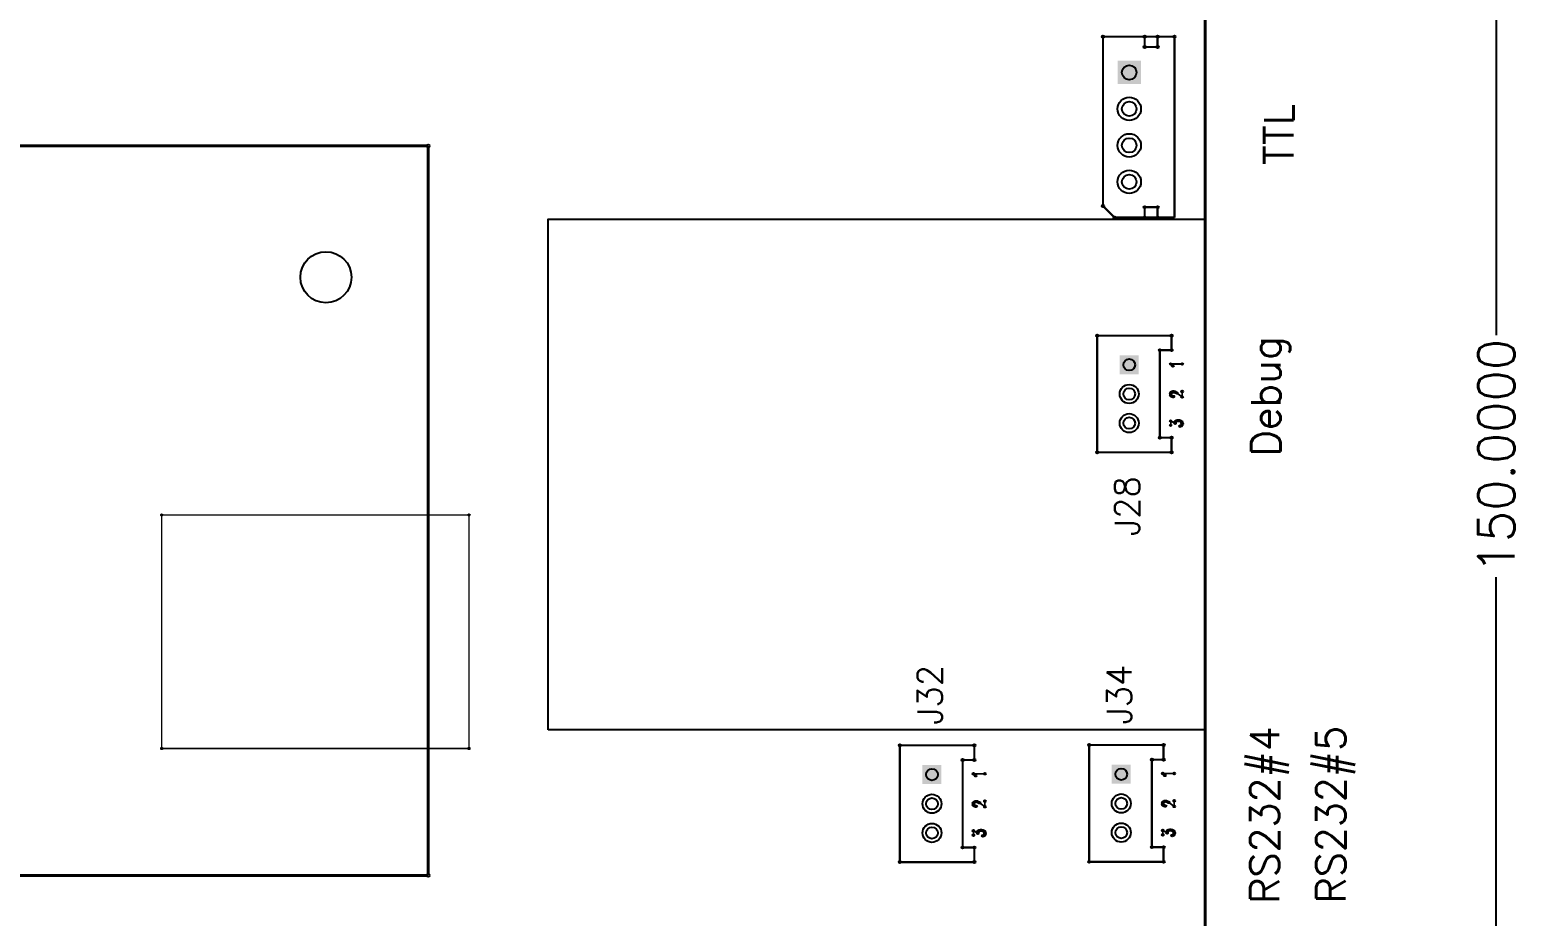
# Model space of a CAD drawing. Header units: millimetres. Extents: x 11 to 248, y 11 to 202.
# Drawn here: x 146 to 248.2, y 69.5 to 130.2 of the extents above; entities that cross this region are included whole.
import ezdxf

# ---------------------------------------------------------------- set-up
doc = ezdxf.new("R2010")
doc.units = ezdxf.units.MM
doc.layers.add('01_ASYC_GBR', color=7, linetype='Continuous')
doc.layers.add('12_DRL_GB', color=13, linetype='Continuous')
doc.layers.add('DIMENSION', color=3, linetype='Continuous', lineweight=25)
doc.styles.get("Standard").update_dxf_attribs({"font": 'txt.shx'})
doc.dimstyles.get("Standard").update_dxf_attribs({"dimscale": 100, "dimtxt": 2.5, "dimasz": 2.5, "dimexe": 0, "dimexo": 0.5, "dimgap": 1, "dimtad": 0, "dimtoh": 1, "dimdec": 4, "dimzin": 0, "dimdsep": 46, "dimtxsty": 'Standard', "dimcen": 2.5, "dimadec": 0, "dimazin": 0, "dimtfac": 1, "dimtdec": 4, "dimtofl": 0, "dimtmove": 0, "dimatfit": 3, "dimfxl": 1, "dimtolj": 1, "dimtzin": 0, "dimarcsym": 0})

# ---------------------------------------------------------------- blocks, each defined once
blk = doc.blocks.new('ROUND_12')
blk.add_circle((0, 0), 0.1)
blk = doc.blocks.new('ROUND_13')
blk.add_circle((0, 0), 0.05)
blk = doc.blocks.new('ROUND_38')
blk.add_circle((0, 0), 0.8)
blk = doc.blocks.new('SQUARE_40')
blk.add_solid([(0.8, 0.8), (0.8, -0.8), (-0.8, 0.8), (-0.8, -0.8)])
blk = doc.blocks.new('ROUND_37')
blk.add_circle((0, 0), 0.075)
blk = doc.blocks.new('ROUND_167')
blk.add_circle((0, 0), 0.5)
blk = doc.blocks.new('ROUND_25')
blk.add_circle((0, 0), 0.65)
blk = doc.blocks.new('SQUARE_41')
blk.add_solid([(0.65, 0.65), (0.65, -0.65), (-0.65, 0.65), (-0.65, -0.65)])
blk = doc.blocks.new('ROUND_36')
blk.add_circle((0, 0), 0.06)
blk = doc.blocks.new('ROUND_166')
blk.add_circle((0, 0), 0.4)
blk = doc.blocks.new('ROUND_61')
blk.add_circle((0, 0), 1.75)
blk = doc.blocks.new('ROUND_173')
blk.add_circle((0, 0), 1.75)
blk = doc.blocks.new('*D58')
at = {"layer": 'Defpoints', "color": 0}
for p in [(225.189847, 175.998543), (225.189847, 25.998543), (246.512145, 25.998543)]:
    blk.add_point(p, dxfattribs=at)
at = {"layer": 'DIMENSION', "color": 0, "lineweight": -2}
for p, q in [((225.689847, 175.998543), (246.512145, 175.998543)), ((246.512145, 173.498543), (246.512145, 109.29021)), ((246.512145, 28.498543), (246.512145, 92.706876)), ((225.689847, 25.998543), (246.512145, 25.998543))]:
    blk.add_line(p, q, dxfattribs=at)
at = {"layer": 'DIMENSION', "color": 0}
for points in [[(246.928812, 173.498543), (246.095478, 173.498543), (246.512145, 175.998543)], [(246.095478, 28.498543), (246.928812, 28.498543), (246.512145, 25.998543)]]:
    blk.add_solid(points, dxfattribs=at)
at = {"layer": 'DIMENSION', "color": 0, "insert": (246.512145, 100.998543), "char_height": 2.5, "attachment_point": 5, "rotation": 90}
blk.add_mtext('\\A1;150.0000', dxfattribs=at)

msp = doc.modelspace()

# ---------------------------------------------------------------- linework, layer by layer
at = {"color": 1}
msp.add_lwpolyline([(181.555525, 82.236179), (181.555525, 117.236179), (226.555525, 117.236179), (226.555525, 82.236179)], close=True, dxfattribs=at)
at = {"layer": '01_ASYC_GBR'}
for points, const_width in [([(226.565847, 26.998543), (226.565847, 174.998543)], 0.2), ([(219.566607, 118.152146), (219.566607, 129.752146)], 0.15), ([(219.566607, 129.752146), (224.466607, 129.752146)], 0.15), ([(222.426607, 129.042146), (222.426607, 129.752146)], 0.15), ([(222.426607, 129.752146), (223.306607, 129.752146)], 0.15), ([(223.306607, 129.752146), (223.306607, 129.042146)], 0.15), ([(224.466607, 129.752146), (224.466607, 117.352146)], 0.15), ([(223.306607, 129.042146), (222.426607, 129.042146)], 0.15), ([(91.323106, 122.261788), (173.323106, 122.261788)], 0.2), ([(173.323106, 122.261788), (173.323106, 72.261788)], 0.2), ([(220.366607, 117.352146), (219.566607, 118.152146)], 0.15), ([(222.426607, 117.352146), (222.426607, 118.062146)], 0.15), ([(222.426607, 118.062146), (223.306607, 118.062146)], 0.15), ([(223.306607, 118.062146), (223.306607, 117.352146)], 0.15), ([(224.466607, 117.352146), (220.366607, 117.352146)], 0.15), ([(223.306607, 117.352146), (222.426607, 117.352146)], 0.15), ([(219.164868, 109.261892), (219.164868, 101.261892)], 0.15), ([(224.264868, 109.261892), (219.164868, 109.261892)], 0.15), ([(224.264868, 109.261892), (224.264868, 108.261892)], 0.15), ([(223.464868, 108.261892), (223.464868, 102.261892)], 0.15), ([(223.464868, 108.261892), (224.264868, 108.261892)], 0.15), ([(224.318618, 107.233712), (224.206118, 107.315532)], 0.12), ([(224.206118, 107.315532), (224.993618, 107.315532)], 0.12), ([(224.356118, 107.179162), (224.318618, 107.233712)], 0.12), ([(224.206118, 105.301892), (224.243618, 105.356442)], 0.12), ([(224.206118, 105.192802), (224.206118, 105.301892)], 0.12), ([(224.243618, 105.138252), (224.206118, 105.192802)], 0.12), ([(224.243618, 105.356442), (224.281118, 105.383712)], 0.12), ([(224.281118, 105.110982), (224.243618, 105.138252)], 0.12), ([(224.281118, 105.383712), (224.356118, 105.410982)], 0.12), ([(224.356118, 105.410982), (224.431118, 105.410982)], 0.12), ([(224.431118, 105.410982), (224.506118, 105.383712)], 0.12), ([(224.506118, 105.383712), (224.618618, 105.329162)], 0.12), ([(224.618618, 105.329162), (224.993618, 105.056442)], 0.12), ([(224.993618, 105.056442), (224.993618, 105.438252)], 0.12), ([(224.356118, 105.083712), (224.281118, 105.110982)], 0.12), ([(224.393618, 105.083712), (224.356118, 105.083712)], 0.12), ([(224.206118, 103.110982), (224.206118, 103.410982)], 0.12), ([(224.206118, 103.410982), (224.506118, 103.247342)], 0.12), ([(224.506118, 103.329162), (224.543618, 103.383712)], 0.12), ([(224.506118, 103.247342), (224.506118, 103.329162)], 0.12), ([(224.543618, 103.383712), (224.581118, 103.410982)], 0.12), ([(224.581118, 103.410982), (224.693618, 103.438252)], 0.12), ([(224.693618, 103.438252), (224.768618, 103.438252)], 0.12), ([(224.768618, 103.438252), (224.881118, 103.410982)], 0.12), ([(224.918618, 103.083712), (224.843618, 103.056442)], 0.12), ([(224.881118, 103.410982), (224.956118, 103.356442)], 0.12), ([(224.956118, 103.110982), (224.918618, 103.083712)], 0.12), ([(224.956118, 103.356442), (224.993618, 103.274622)], 0.12), ([(224.993618, 103.192802), (224.956118, 103.110982)], 0.12), ([(224.993618, 103.274622), (224.993618, 103.192802)], 0.12), ([(224.264868, 102.261892), (223.464868, 102.261892)], 0.15), ([(224.264868, 102.261892), (224.264868, 101.261892)], 0.15), ([(224.264868, 101.261892), (219.164868, 101.261892)], 0.15), ([(155.073106, 80.961788), (155.073106, 96.961788)], 0.1), ([(155.073106, 96.961788), (176.123106, 96.961788)], 0.1), ([(176.123106, 96.961788), (176.123106, 80.961788)], 0.1), ([(176.123106, 80.961788), (155.073106, 80.961788)], 0.1), ([(205.64802, 81.17432), (205.64802, 73.17432)], 0.15), ([(210.74802, 81.17432), (205.64802, 81.17432)], 0.15), ([(210.74802, 81.17432), (210.74802, 80.17432)], 0.15), ([(218.618455, 81.196349), (218.618455, 73.196349)], 0.15), ([(223.718455, 81.196349), (218.618455, 81.196349)], 0.15), ([(223.718455, 81.196349), (223.718455, 80.196349)], 0.15), ([(209.94802, 80.17432), (209.94802, 74.17432)], 0.15), ([(209.94802, 80.17432), (210.74802, 80.17432)], 0.15), ([(222.918455, 80.196349), (222.918455, 74.196349)], 0.15), ([(222.918455, 80.196349), (223.718455, 80.196349)], 0.15), ([(210.80177, 79.14614), (210.68927, 79.22796)], 0.12), ([(210.68927, 79.22796), (211.47677, 79.22796)], 0.12), ([(210.83927, 79.09159), (210.80177, 79.14614)], 0.12), ([(223.772205, 79.168169), (223.659705, 79.249989)], 0.12), ([(223.659705, 79.249989), (224.447205, 79.249989)], 0.12), ([(223.809705, 79.113619), (223.772205, 79.168169)], 0.12), ([(210.68927, 77.21432), (210.72677, 77.26887)], 0.12), ([(210.68927, 77.10523), (210.68927, 77.21432)], 0.12), ([(210.72677, 77.05068), (210.68927, 77.10523)], 0.12), ([(210.72677, 77.26887), (210.76427, 77.29614)], 0.12), ([(210.76427, 77.02341), (210.72677, 77.05068)], 0.12), ([(210.76427, 77.29614), (210.83927, 77.32341)], 0.12), ([(210.83927, 76.99614), (210.76427, 77.02341)], 0.12), ([(210.83927, 77.32341), (210.91427, 77.32341)], 0.12), ([(210.87677, 76.99614), (210.83927, 76.99614)], 0.12), ([(210.91427, 77.32341), (210.98927, 77.29614)], 0.12), ([(210.98927, 77.29614), (211.10177, 77.24159)], 0.12), ([(211.10177, 77.24159), (211.47677, 76.96887)], 0.12), ([(211.47677, 76.96887), (211.47677, 77.35068)], 0.12), ([(223.659705, 77.236349), (223.697205, 77.290899)], 0.12), ([(223.659705, 77.127259), (223.659705, 77.236349)], 0.12), ([(223.697205, 77.072709), (223.659705, 77.127259)], 0.12), ([(223.697205, 77.290899), (223.734705, 77.318169)], 0.12), ([(223.734705, 77.045439), (223.697205, 77.072709)], 0.12), ([(223.734705, 77.318169), (223.809705, 77.345439)], 0.12), ([(223.809705, 77.018169), (223.734705, 77.045439)], 0.12), ([(223.809705, 77.345439), (223.884705, 77.345439)], 0.12), ([(223.847205, 77.018169), (223.809705, 77.018169)], 0.12), ([(223.884705, 77.345439), (223.959705, 77.318169)], 0.12), ([(223.959705, 77.318169), (224.072205, 77.263619)], 0.12), ([(224.072205, 77.263619), (224.447205, 76.990899)], 0.12), ([(224.447205, 76.990899), (224.447205, 77.372709)], 0.12), ([(210.68927, 75.02341), (210.68927, 75.32341)], 0.12), ([(210.68927, 75.32341), (210.98927, 75.15977)], 0.12), ([(210.98927, 75.24159), (211.02677, 75.29614)], 0.12), ([(210.98927, 75.15977), (210.98927, 75.24159)], 0.12), ([(211.02677, 75.29614), (211.06427, 75.32341)], 0.12), ([(211.06427, 75.32341), (211.17677, 75.35068)], 0.12), ([(211.17677, 75.35068), (211.25177, 75.35068)], 0.12), ([(211.25177, 75.35068), (211.36427, 75.32341)], 0.12), ([(211.40177, 74.99614), (211.32677, 74.96887)], 0.12), ([(211.36427, 75.32341), (211.43927, 75.26887)], 0.12), ([(211.43927, 75.02341), (211.40177, 74.99614)], 0.12), ([(211.43927, 75.26887), (211.47677, 75.18705)], 0.12), ([(211.47677, 75.10523), (211.43927, 75.02341)], 0.12), ([(211.47677, 75.18705), (211.47677, 75.10523)], 0.12), ([(223.659705, 75.045439), (223.659705, 75.345439)], 0.12), ([(223.659705, 75.345439), (223.959705, 75.181799)], 0.12), ([(223.959705, 75.263619), (223.997205, 75.318169)], 0.12), ([(223.959705, 75.181799), (223.959705, 75.263619)], 0.12), ([(223.997205, 75.318169), (224.034705, 75.345439)], 0.12), ([(224.034705, 75.345439), (224.147205, 75.372709)], 0.12), ([(224.147205, 75.372709), (224.222205, 75.372709)], 0.12), ([(224.222205, 75.372709), (224.334705, 75.345439)], 0.12), ([(224.372205, 75.018169), (224.297205, 74.990899)], 0.12), ([(224.334705, 75.345439), (224.409705, 75.290899)], 0.12), ([(224.409705, 75.045439), (224.372205, 75.018169)], 0.12), ([(224.409705, 75.290899), (224.447205, 75.209079)], 0.12), ([(224.447205, 75.127259), (224.409705, 75.045439)], 0.12), ([(224.447205, 75.209079), (224.447205, 75.127259)], 0.12), ([(210.74802, 74.17432), (209.94802, 74.17432)], 0.15), ([(210.74802, 74.17432), (210.74802, 73.17432)], 0.15), ([(223.718455, 74.196349), (222.918455, 74.196349)], 0.15), ([(223.718455, 74.196349), (223.718455, 73.196349)], 0.15), ([(210.74802, 73.17432), (205.64802, 73.17432)], 0.15), ([(223.718455, 73.196349), (218.618455, 73.196349)], 0.15), ([(173.323106, 72.261788), (91.323106, 72.261788)], 0.2)]:
    msp.add_lwpolyline(points, dxfattribs=dict(at, const_width=const_width))

# ---------------------------------------------------------------- block references
for name, p, rotation in [('ROUND_37', (219.566607, 129.752146), 90), ('ROUND_37', (222.426607, 129.752146), 90), ('ROUND_37', (223.306607, 129.752146), 90), ('ROUND_37', (224.466607, 129.752146), 90), ('ROUND_37', (222.426607, 129.042146), 90), ('ROUND_37', (222.426607, 129.042146), 90), ('ROUND_37', (223.306607, 129.042146), 90), ('SQUARE_40', (221.366607, 127.302146), 90), ('ROUND_38', (221.366607, 124.802146), 90), ('ROUND_38', (221.366607, 122.302146), 90), ('ROUND_38', (221.366607, 119.802146), 90), ('ROUND_37', (219.566607, 118.152146), 90), ('ROUND_37', (222.426607, 118.062146), 90), ('ROUND_37', (223.306607, 118.062146), 90), ('ROUND_37', (220.366607, 117.352146), 90), ('ROUND_37', (220.366607, 117.352146), 90), ('ROUND_37', (222.426607, 117.352146), 90), ('ROUND_37', (222.426607, 117.352146), 90), ('ROUND_37', (223.306607, 117.352146), 90), ('ROUND_37', (219.164868, 109.261892), 360), ('ROUND_37', (219.164868, 109.261892), 360), ('ROUND_37', (224.264868, 109.261892), 360), ('ROUND_37', (224.264868, 109.261892), 360), ('ROUND_37', (223.464868, 108.261892), 360), ('ROUND_37', (223.464868, 108.261892), 360), ('ROUND_37', (224.264868, 108.261892), 360), ('ROUND_37', (224.264868, 108.261892), 360), ('SQUARE_41', (221.364868, 107.261892), 360), ('ROUND_36', (224.206118, 107.315532), 360), ('ROUND_36', (224.318618, 107.233712), 360), ('ROUND_36', (224.356118, 107.179162), 360), ('ROUND_36', (224.993618, 107.315532), 360), ('ROUND_25', (221.364868, 105.261892), 360), ('ROUND_36', (224.206118, 105.301892), 360), ('ROUND_36', (224.206118, 105.192802), 360), ('ROUND_36', (224.243618, 105.356442), 360), ('ROUND_36', (224.243618, 105.356442), 360), ('ROUND_36', (224.243618, 105.138252), 360), ('ROUND_36', (224.281118, 105.383712), 360), ('ROUND_36', (224.356118, 105.410982), 360), ('ROUND_36', (224.431118, 105.410982), 360), ('ROUND_36', (224.506118, 105.383712), 360), ('ROUND_36', (224.618618, 105.329162), 360), ('ROUND_36', (224.993618, 105.438252), 360), ('ROUND_36', (224.281118, 105.110982), 360), ('ROUND_36', (224.356118, 105.083712), 360), ('ROUND_36', (224.393618, 105.083712), 360), ('ROUND_36', (224.993618, 105.056442), 360), ('ROUND_36', (224.993618, 105.056442), 360), ('ROUND_25', (221.364868, 103.261892), 360), ('ROUND_36', (224.206118, 103.410982), 360), ('ROUND_36', (224.206118, 103.110982), 360), ('ROUND_36', (224.506118, 103.329162), 360), ('ROUND_36', (224.506118, 103.247342), 360), ('ROUND_36', (224.506118, 103.247342), 360), ('ROUND_36', (224.543618, 103.383712), 360), ('ROUND_36', (224.581118, 103.410982), 360), ('ROUND_36', (224.693618, 103.438252), 360), ('ROUND_36', (224.768618, 103.438252), 360), ('ROUND_36', (224.881118, 103.410982), 360), ('ROUND_36', (224.918618, 103.083712), 360), ('ROUND_36', (224.956118, 103.356442), 360), ('ROUND_36', (224.956118, 103.356442), 360), ('ROUND_36', (224.956118, 103.110982), 360), ('ROUND_36', (224.993618, 103.274622), 360), ('ROUND_36', (224.993618, 103.192802), 360), ('ROUND_37', (223.464868, 102.261892), 360), ('ROUND_37', (223.464868, 102.261892), 360), ('ROUND_37', (224.264868, 102.261892), 360), ('ROUND_37', (224.264868, 102.261892), 360), ('ROUND_36', (224.843618, 103.056442), 360), ('ROUND_37', (219.164868, 101.261892), 360), ('ROUND_37', (219.164868, 101.261892), 360), ('ROUND_37', (224.264868, 101.261892), 360), ('ROUND_37', (224.264868, 101.261892), 360)]:
    msp.add_blockref(name, p, dxfattribs=dict(at, rotation=rotation))
for name, p in [('ROUND_12', (173.323106, 122.261788)), ('ROUND_61', (166.322436, 113.261788)), ('ROUND_13', (155.073106, 96.961788)), ('ROUND_13', (176.123106, 96.961788)), ('ROUND_13', (176.123106, 96.961788)), ('ROUND_13', (155.073106, 80.961788)), ('ROUND_13', (176.123106, 80.961788)), ('ROUND_37', (205.64802, 81.17432)), ('ROUND_37', (205.64802, 81.17432)), ('ROUND_37', (210.74802, 81.17432)), ('ROUND_37', (210.74802, 81.17432)), ('ROUND_37', (218.618455, 81.196349)), ('ROUND_37', (218.618455, 81.196349)), ('ROUND_37', (223.718455, 81.196349)), ('ROUND_37', (223.718455, 81.196349)), ('SQUARE_41', (207.84802, 79.17432)), ('ROUND_37', (209.94802, 80.17432)), ('ROUND_37', (209.94802, 80.17432)), ('ROUND_37', (210.74802, 80.17432)), ('ROUND_37', (210.74802, 80.17432)), ('SQUARE_41', (220.818455, 79.196349)), ('ROUND_37', (222.918455, 80.196349)), ('ROUND_37', (222.918455, 80.196349)), ('ROUND_37', (223.718455, 80.196349)), ('ROUND_37', (223.718455, 80.196349)), ('ROUND_36', (210.68927, 79.22796)), ('ROUND_36', (210.80177, 79.14614)), ('ROUND_36', (210.83927, 79.09159)), ('ROUND_36', (211.47677, 79.22796)), ('ROUND_36', (223.659705, 79.249989)), ('ROUND_36', (223.772205, 79.168169)), ('ROUND_36', (223.809705, 79.113619)), ('ROUND_36', (224.447205, 79.249989)), ('ROUND_25', (207.84802, 77.17432)), ('ROUND_25', (220.818455, 77.196349)), ('ROUND_36', (210.68927, 77.21432)), ('ROUND_36', (210.68927, 77.10523)), ('ROUND_36', (210.72677, 77.26887)), ('ROUND_36', (210.72677, 77.26887)), ('ROUND_36', (210.72677, 77.05068)), ('ROUND_36', (210.76427, 77.29614)), ('ROUND_36', (210.76427, 77.02341)), ('ROUND_36', (210.83927, 77.32341)), ('ROUND_36', (210.83927, 76.99614)), ('ROUND_36', (210.87677, 76.99614)), ('ROUND_36', (210.91427, 77.32341)), ('ROUND_36', (210.98927, 77.29614)), ('ROUND_36', (211.10177, 77.24159)), ('ROUND_36', (211.47677, 77.35068)), ('ROUND_36', (211.47677, 76.96887)), ('ROUND_36', (211.47677, 76.96887)), ('ROUND_36', (223.659705, 77.236349)), ('ROUND_36', (223.659705, 77.127259)), ('ROUND_36', (223.697205, 77.290899)), ('ROUND_36', (223.697205, 77.290899)), ('ROUND_36', (223.697205, 77.072709)), ('ROUND_36', (223.734705, 77.318169)), ('ROUND_36', (223.734705, 77.045439)), ('ROUND_36', (223.809705, 77.345439)), ('ROUND_36', (223.809705, 77.018169)), ('ROUND_36', (223.847205, 77.018169)), ('ROUND_36', (223.884705, 77.345439)), ('ROUND_36', (223.959705, 77.318169)), ('ROUND_36', (224.072205, 77.263619)), ('ROUND_36', (224.447205, 77.372709)), ('ROUND_36', (224.447205, 76.990899)), ('ROUND_36', (224.447205, 76.990899)), ('ROUND_25', (207.84802, 75.17432)), ('ROUND_25', (220.818455, 75.196349)), ('ROUND_36', (210.68927, 75.32341)), ('ROUND_36', (210.68927, 75.02341)), ('ROUND_36', (210.98927, 75.24159)), ('ROUND_36', (210.98927, 75.15977)), ('ROUND_36', (210.98927, 75.15977)), ('ROUND_36', (211.02677, 75.29614)), ('ROUND_36', (211.06427, 75.32341)), ('ROUND_36', (211.17677, 75.35068)), ('ROUND_36', (211.25177, 75.35068)), ('ROUND_36', (211.32677, 74.96887)), ('ROUND_36', (211.36427, 75.32341)), ('ROUND_36', (211.40177, 74.99614)), ('ROUND_36', (211.43927, 75.26887)), ('ROUND_36', (211.43927, 75.26887)), ('ROUND_36', (211.43927, 75.02341)), ('ROUND_36', (211.47677, 75.18705)), ('ROUND_36', (211.47677, 75.10523)), ('ROUND_36', (223.659705, 75.345439)), ('ROUND_36', (223.659705, 75.045439)), ('ROUND_36', (223.959705, 75.263619)), ('ROUND_36', (223.959705, 75.181799)), ('ROUND_36', (223.959705, 75.181799)), ('ROUND_36', (223.997205, 75.318169)), ('ROUND_36', (224.034705, 75.345439)), ('ROUND_36', (224.147205, 75.372709)), ('ROUND_36', (224.222205, 75.372709)), ('ROUND_36', (224.297205, 74.990899)), ('ROUND_36', (224.334705, 75.345439)), ('ROUND_36', (224.372205, 75.018169)), ('ROUND_36', (224.409705, 75.290899)), ('ROUND_36', (224.409705, 75.290899)), ('ROUND_36', (224.409705, 75.045439)), ('ROUND_36', (224.447205, 75.209079)), ('ROUND_36', (224.447205, 75.127259)), ('ROUND_37', (209.94802, 74.17432)), ('ROUND_37', (209.94802, 74.17432)), ('ROUND_37', (210.74802, 74.17432)), ('ROUND_37', (210.74802, 74.17432)), ('ROUND_37', (222.918455, 74.196349)), ('ROUND_37', (222.918455, 74.196349)), ('ROUND_37', (223.718455, 74.196349)), ('ROUND_37', (223.718455, 74.196349)), ('ROUND_37', (205.64802, 73.17432)), ('ROUND_37', (205.64802, 73.17432)), ('ROUND_37', (210.74802, 73.17432)), ('ROUND_37', (210.74802, 73.17432)), ('ROUND_37', (218.618455, 73.196349)), ('ROUND_37', (218.618455, 73.196349)), ('ROUND_37', (223.718455, 73.196349)), ('ROUND_37', (223.718455, 73.196349)), ('ROUND_12', (173.323106, 72.261788))]:
    msp.add_blockref(name, p, dxfattribs=at)
at = {"layer": '12_DRL_GB'}
for name, p, rotation in [('ROUND_167', (221.365827, 127.301806), 90), ('ROUND_167', (221.365827, 124.802446), 90), ('ROUND_167', (221.365827, 122.303086), 90), ('ROUND_167', (221.365827, 119.801186), 90), ('ROUND_166', (221.365188, 107.261372), 360), ('ROUND_166', (221.365188, 105.262392), 360), ('ROUND_166', (221.365188, 103.260872), 360)]:
    msp.add_blockref(name, p, dxfattribs=dict(at, rotation=rotation))
for name, p in [('ROUND_173', (166.322226, 113.261188)), ('ROUND_166', (207.84834, 79.1738)), ('ROUND_166', (220.818775, 79.195829)), ('ROUND_166', (207.84834, 77.17482)), ('ROUND_166', (220.818775, 77.196849)), ('ROUND_166', (207.84834, 75.1733)), ('ROUND_166', (220.818775, 75.195329))]:
    msp.add_blockref(name, p, dxfattribs=at)

# ---------------------------------------------------------------- texts
at = {"lineweight": 15}
for s, p in [('TTL', (232.610303, 120.948631)), ('Debug', (231.730303, 100.986023)), ('RS232#4', (231.64302, 70.315841)), ('RS232#5', (236.176933, 70.33787))]:
    msp.add_text(s, height=2, rotation=90, dxfattribs=at).set_placement(p)
at = {"lineweight": 30}
for s, p in [('J28', (222.072388, 95.533849)), ('J32', (208.55554, 82.597581)), ('J34', (221.525975, 82.61961))]:
    msp.add_text(s, height=1.705563, rotation=90, dxfattribs=at).set_placement(p)

# ---------------------------------------------------------------- dimensions: what is measured, and where the dimension line sits
at = {"layer": 'DIMENSION'}
dim = msp.add_linear_dim(base=(246.512145, 25.998543), p1=(225.189847, 175.998543), p2=(225.189847, 25.998543), angle=90, dimstyle='Standard', override={"dimscale": 1, "dimlfac": 1, "dimtxsty": 'Standard', "dimsah": 1, "dimtolj": 1}, dxfattribs=at)
dim.commit()
dim.dimension.update_dxf_attribs({"geometry": '*D58', "text_midpoint": (246.512145, 100.998543), "dimtype": 160})

doc.saveas('drawing.dxf')
